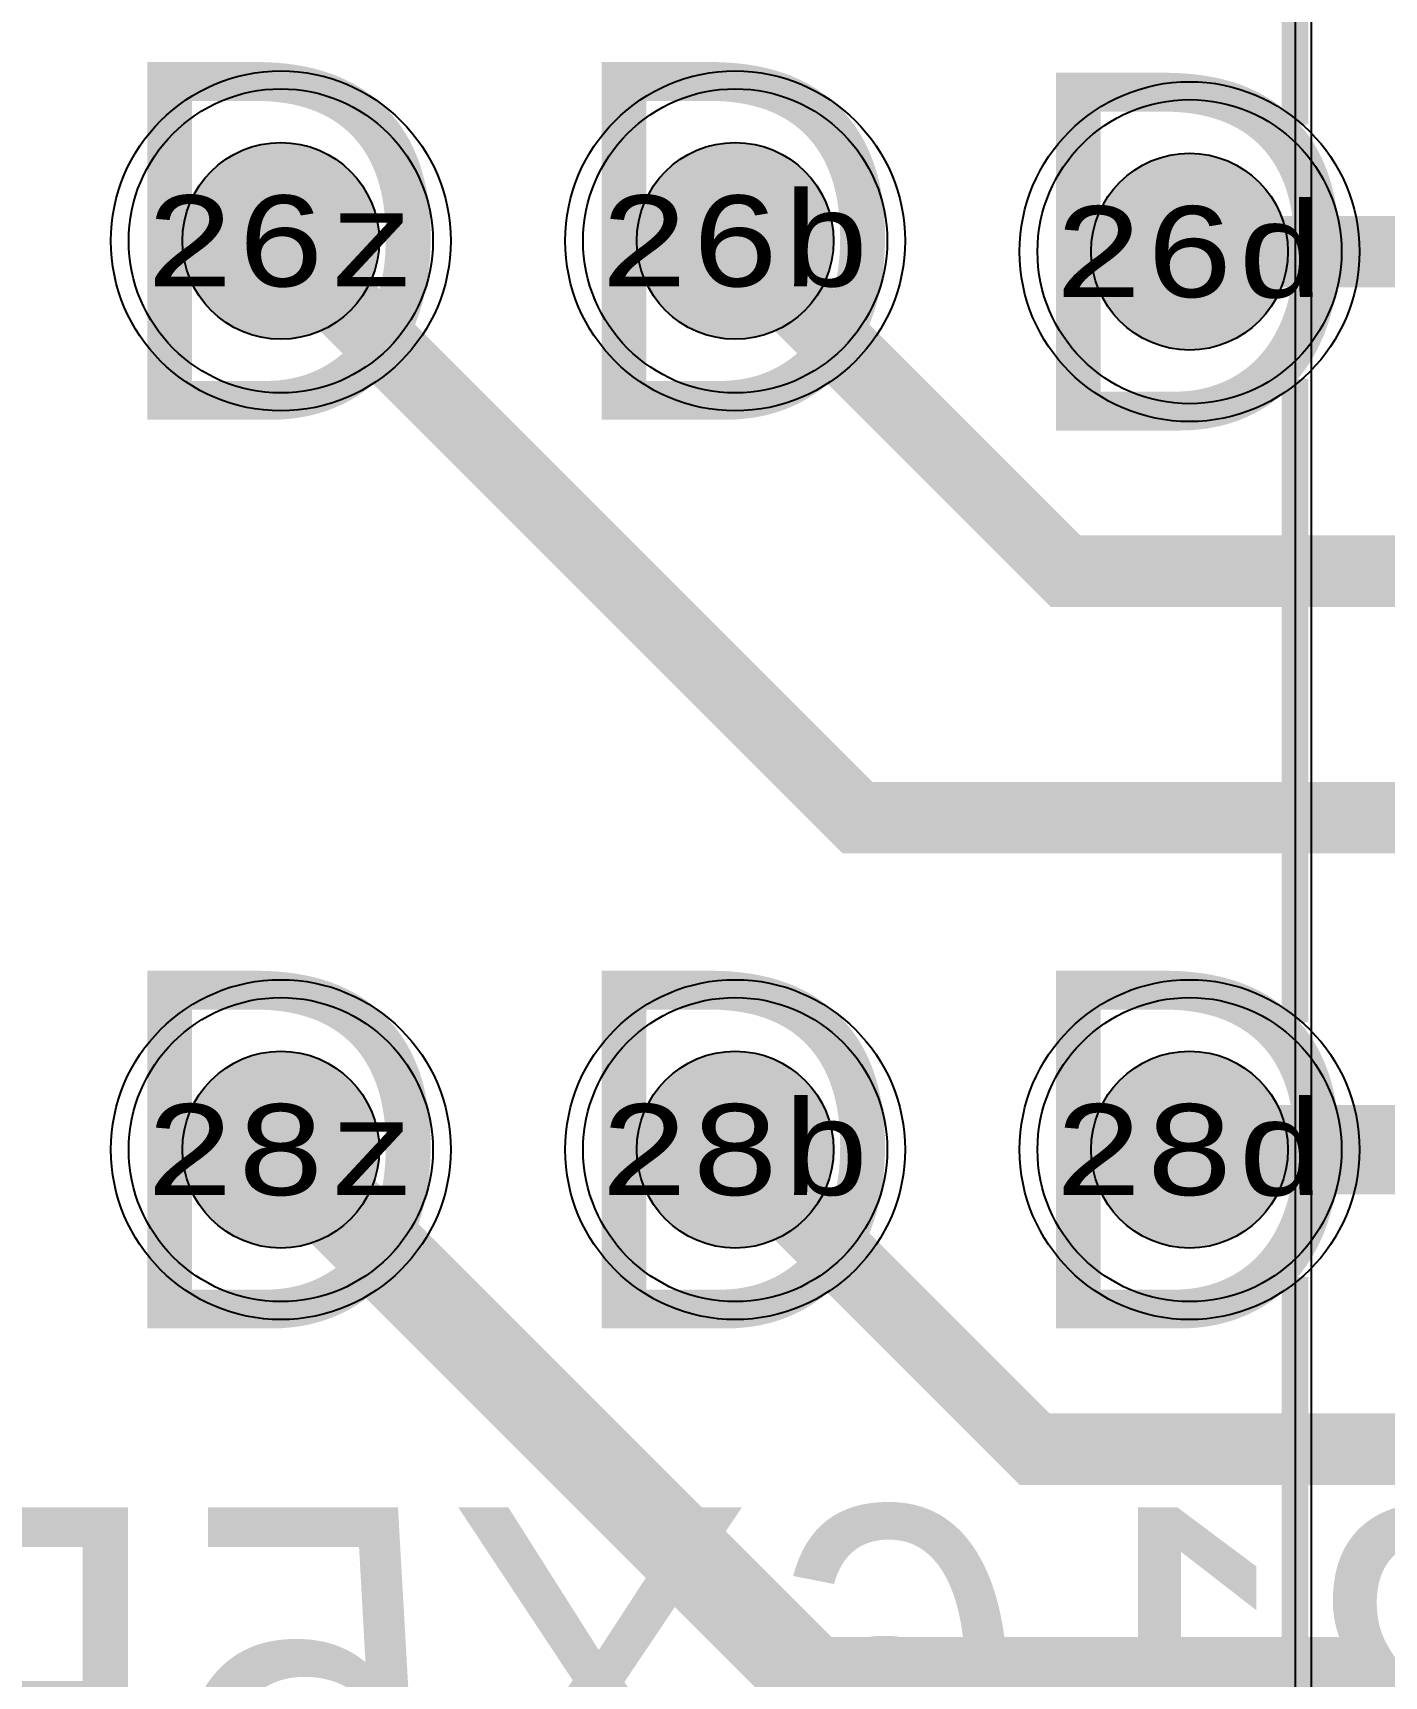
# Model space of a CAD drawing. Extents: x -18 to 179, y -60 to 172.
# Drawn here: x 3.91 to 11.47, y 52.85 to 62.03 of the extents above; entities that cross this region are included whole.
import ezdxf
from ezdxf.enums import TextEntityAlignment as Align

# ---------------------------------------------------------------- set-up
doc = ezdxf.new("R2010")
doc.units = 0
doc.header["$MEASUREMENT"] = 0
for name, color, linetype in [('ASSEMBLY_OUTLINES_BTM', 191, 'CONTINUOUS'), ('ASSEMBLY_PART_NUMBERS_BTM', 191, 'CONTINUOUS'), ('DRILL_DRAWING', 21, 'CONTINUOUS'), ('GENERATED_SILKSCREEN_BTM', 255, 'CONTINUOUS'), ('PART_HOLES_LAYER_BOTTOM', 30, 'CONTINUOUS'), ('PART_HOLES_LAYER_TOP', 30, 'CONTINUOUS'), ('PART_PADS_LAYER_BOTTOM', 230, 'CONTINUOUS'), ('PART_PADS_LAYER_TOP', 150, 'CONTINUOUS'), ('PIN_NUMBERS_BTM', 8, 'CONTINUOUS'), ('PIN_NUMBERS_TOP', 8, 'CONTINUOUS'), ('PLACEMENT_OUTLINES_BTM', 222, 'CONTINUOUS'), ('SILKSCREEN_OUTLINES_BTM', 211, 'CONTINUOUS'), ('SOLDERMASK_PADS_BTM', 102, 'CONTINUOUS'), ('SOLDERMASK_PADS_TOP', 102, 'CONTINUOUS'), ('TRACES_LAYER_TOP', 150, 'CONTINUOUS')]:
    doc.layers.add(name, color=color, linetype=linetype)
doc.styles.add('COURIER_NEW', font='COUR.TTF')
doc.styles.add('VERIBEST_GERBER_0', font='txt')

msp = doc.modelspace()

# ---------------------------------------------------------------- hatches: boundary and pattern name
at = {"layer": 'PART_HOLES_LAYER_BOTTOM'}
h = msp.add_hatch(color=256, dxfattribs=at)
edge = h.paths.add_edge_path()
edge.add_arc((5.3, 60.87), 0.55, 0, 360)
h = msp.add_hatch(color=256, dxfattribs=at)
edge = h.paths.add_edge_path()
edge.add_arc((7.84, 60.87), 0.55, 0, 360)
h = msp.add_hatch(color=256, dxfattribs=at)
edge = h.paths.add_edge_path()
edge.add_arc((10.38, 60.81), 0.55, 0, 360)
h = msp.add_hatch(color=256, dxfattribs=at)
edge = h.paths.add_edge_path()
edge.add_arc((5.3, 55.79), 0.55, 0, 360)
h = msp.add_hatch(color=256, dxfattribs=at)
edge = h.paths.add_edge_path()
edge.add_arc((7.84, 55.79), 0.55, 0, 360)
h = msp.add_hatch(color=256, dxfattribs=at)
edge = h.paths.add_edge_path()
edge.add_arc((10.38, 55.79), 0.55, 0, 360)
at = {"layer": 'PART_HOLES_LAYER_TOP'}
h = msp.add_hatch(color=256, dxfattribs=at)
edge = h.paths.add_edge_path()
edge.add_arc((5.3, 60.87), 0.55, 0, 360)
h = msp.add_hatch(color=256, dxfattribs=at)
edge = h.paths.add_edge_path()
edge.add_arc((7.84, 60.87), 0.55, 0, 360)
h = msp.add_hatch(color=256, dxfattribs=at)
edge = h.paths.add_edge_path()
edge.add_arc((10.38, 60.81), 0.55, 0, 360)
h = msp.add_hatch(color=256, dxfattribs=at)
edge = h.paths.add_edge_path()
edge.add_arc((5.3, 55.79), 0.55, 0, 360)
h = msp.add_hatch(color=256, dxfattribs=at)
edge = h.paths.add_edge_path()
edge.add_arc((7.84, 55.79), 0.55, 0, 360)
h = msp.add_hatch(color=256, dxfattribs=at)
edge = h.paths.add_edge_path()
edge.add_arc((10.38, 55.79), 0.55, 0, 360)

# ---------------------------------------------------------------- linework, layer by layer
at = {"layer": 'ASSEMBLY_OUTLINES_BTM'}
for points in [[(-10.94, 38), (-10.94, 132), (11.06, 132), (11.06, 38)], [(0, 38), (0, 132), (10.97, 132), (10.97, 38)]]:
    msp.add_lwpolyline(points, close=True, dxfattribs=at)
at = {"layer": 'GENERATED_SILKSCREEN_BTM', "const_width": 0.15}
for points in [[(10.970005, 61.522404, 0.00000346), (10.969995, 61.522412), (10.969995, 65.237588, 0.00000346), (10.970005, 65.237596), (10.970005, 61.522404)], [(10.970005, 56.502404, 0.00000346), (10.969995, 56.502412), (10.969995, 60.097588, 0.00000346), (10.970005, 60.097596), (10.970005, 56.502404)], [(10.970005, 51.422404, 0.00000346), (10.969995, 51.422412), (10.969995, 55.077588, 0.00000346), (10.970005, 55.077596), (10.970005, 51.422404)]]:
    msp.add_lwpolyline(points, format="xyb", dxfattribs=at)
at = {"layer": 'PART_HOLES_LAYER_BOTTOM'}
for centre in [(5.3, 60.87), (7.84, 60.87), (10.38, 60.81), (5.3, 55.79), (7.84, 55.79), (10.38, 55.79)]:
    msp.add_circle(centre, 0.55, dxfattribs=at)
at = {"layer": 'PART_HOLES_LAYER_TOP'}
for centre in [(5.3, 60.87), (7.84, 60.87), (10.38, 60.81), (5.3, 55.79), (7.84, 55.79), (10.38, 55.79)]:
    msp.add_circle(centre, 0.55, dxfattribs=at)
at = {"layer": 'PART_PADS_LAYER_BOTTOM'}
for centre in [(5.3, 60.87), (7.84, 60.87), (10.38, 60.81), (5.3, 55.79), (7.84, 55.79), (10.38, 55.79)]:
    msp.add_circle(centre, 0.85, dxfattribs=at)
at = {"layer": 'PART_PADS_LAYER_TOP'}
for centre in [(5.3, 60.87), (7.84, 60.87), (10.38, 60.81), (5.3, 55.79), (7.84, 55.79), (10.38, 55.79)]:
    msp.add_circle(centre, 0.85, dxfattribs=at)
at = {"layer": 'PLACEMENT_OUTLINES_BTM'}
msp.add_lwpolyline([(0.59, 38), (0.59, 132), (10.97, 132), (10.97, 38)], close=True, dxfattribs=at)
at = {"layer": 'SILKSCREEN_OUTLINES_BTM'}
msp.add_lwpolyline([(1.34, 38), (1.34, 132), (10.97, 132), (10.97, 38)], close=True, dxfattribs=at)
at = {"layer": 'SOLDERMASK_PADS_BTM'}
for centre in [(5.3, 60.87), (7.84, 60.87), (10.38, 60.81), (5.3, 55.79), (7.84, 55.79), (10.38, 55.79)]:
    msp.add_circle(centre, 0.95, dxfattribs=at)
at = {"layer": 'SOLDERMASK_PADS_TOP'}
for centre in [(5.3, 60.87), (7.84, 60.87), (10.38, 60.81), (5.3, 55.79), (7.84, 55.79), (10.38, 55.79)]:
    msp.add_circle(centre, 0.95, dxfattribs=at)
at = {"layer": 'TRACES_LAYER_TOP'}
for points, const_width in [([(5.3, 60.87), (8.524496, 57.645504), (15.018875, 57.645504), (23.724265, 48.940114), (23.724265, 45.824265), (22.85, 44.95), (22.75, 44.95)], 0.4), ([(24.75, 44.95), (24.75, 48.717768), (24.374265, 49.093503), (24.374265, 49.109503), (14.460531, 59.023237), (9.686763, 59.023237), (7.84, 60.87)], 0.4), ([(10.38, 60.81), (13.593007, 60.81), (26.75, 47.653007), (26.75, 44.95)], 0.4), ([(14.35, 49.75), (11.284761, 52.815239), (8.274761, 52.815239), (5.3, 55.79)], 0.5), ([(10.38, 55.79), (14.81, 55.79), (21.9, 48.7), (22, 48.7)], 0.5), ([(7.84, 55.79), (9.514425, 54.115575), (15.408839, 54.115575), (20.312754, 49.21166), (20.312754, 30.515187), (22.877941, 27.95), (37.649951, 27.95), (41.922029, 32.222078), (56.929829, 32.222078), (59.071114, 34.363363), (71.286637, 34.363363), (72.35, 33.3), (72.35, 32.75)], 0.4)]:
    msp.add_lwpolyline(points, dxfattribs=dict(at, const_width=const_width))

# ---------------------------------------------------------------- texts
at = {"layer": 'ASSEMBLY_PART_NUMBERS_BTM', "style": 'VERIBEST_GERBER_0', "text_generation_flag": 2}
msp.add_text('C3216X5R1E106M085AC', height=2.032, dxfattribs=at).set_placement((16, 53.79), align=Align.TOP_LEFT)
at = {"layer": 'DRILL_DRAWING', "style": 'VERIBEST_GERBER_0'}
for p in [(5.3, 60.87), (7.84, 60.87), (10.38, 60.81), (5.3, 55.79), (7.84, 55.79), (10.38, 55.79)]:
    msp.add_text('D', height=2, dxfattribs=at).set_placement(p, align=Align.MIDDLE_CENTER)
at = {"layer": 'PIN_NUMBERS_BTM', "style": 'COURIER_NEW'}
for s, p in [('26z', (5.3, 60.87)), ('26b', (7.84, 60.87)), ('26d', (10.38, 60.81)), ('28z', (5.3, 55.79)), ('28b', (7.84, 55.79)), ('28d', (10.38, 55.79))]:
    msp.add_text(s, height=0.508, dxfattribs=at).set_placement(p, align=Align.MIDDLE_CENTER)
at = {"layer": 'PIN_NUMBERS_TOP', "style": 'COURIER_NEW'}
for s, p in [('26z', (5.3, 60.87)), ('26b', (7.84, 60.87)), ('26d', (10.38, 60.81)), ('28z', (5.3, 55.79)), ('28b', (7.84, 55.79)), ('28d', (10.38, 55.79))]:
    msp.add_text(s, height=0.508, dxfattribs=at).set_placement(p, align=Align.MIDDLE_CENTER)

doc.saveas('drawing.dxf')
